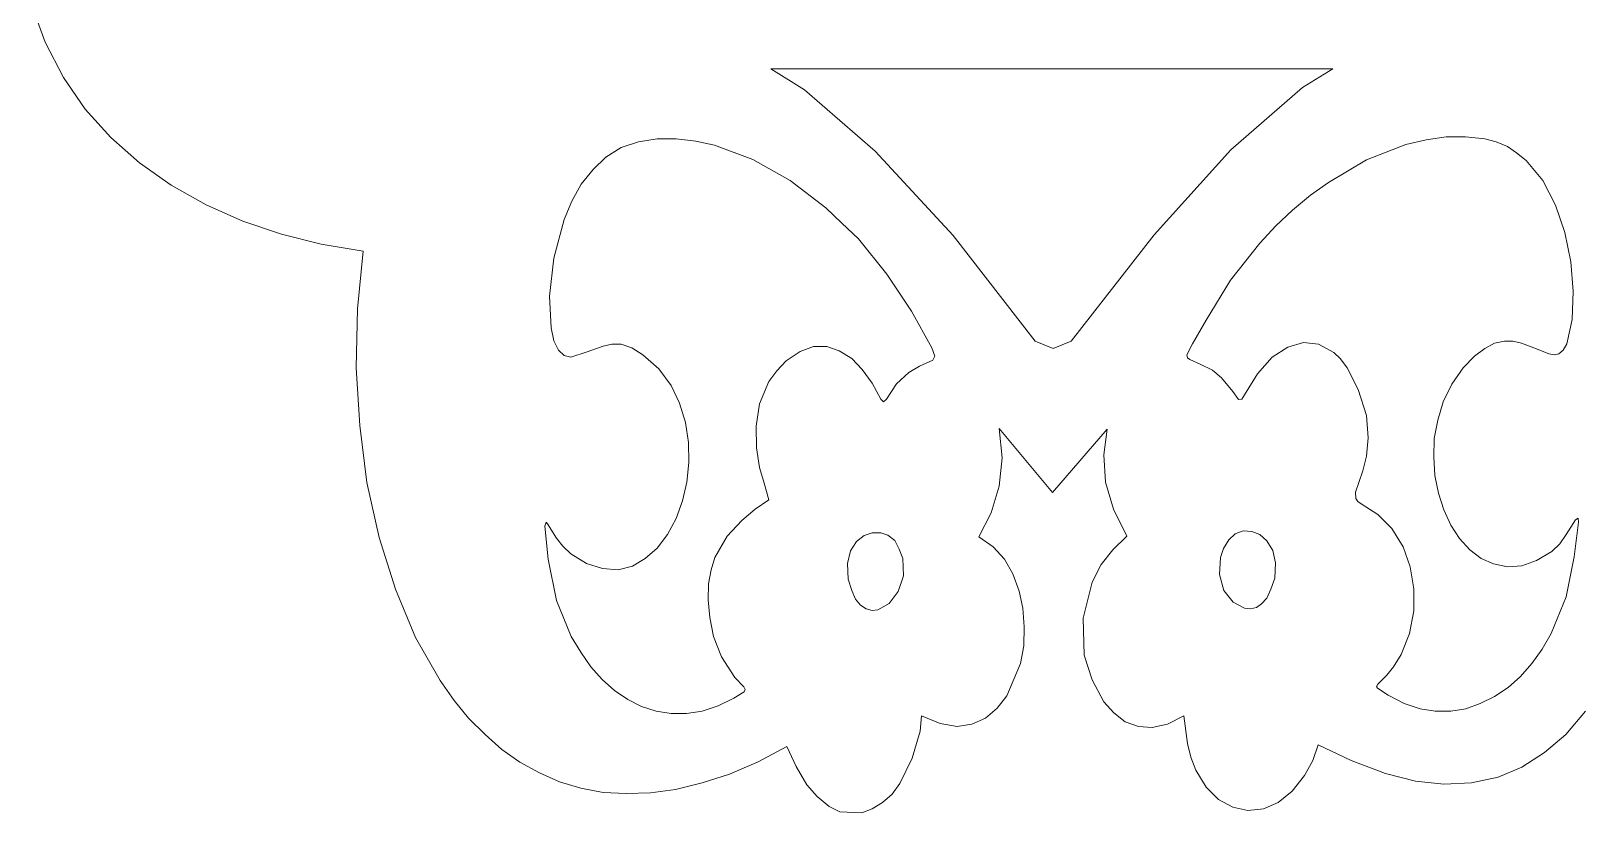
# Model space of a CAD drawing. Header units: inches. Extents: x -3.38 to 2.4, y -4.28 to 3.37.
# Drawn here: x -0.344 to 0.577, y -0.281 to 0.184 of the extents above; entities that cross this region are included whole.
import ezdxf

# ---------------------------------------------------------------- set-up
doc = ezdxf.new("R2010")
doc.units = ezdxf.units.IN
doc.header["$MEASUREMENT"] = 0
doc.layers.add('Katman 1', color=7, linetype='Continuous')

msp = doc.modelspace()

# ---------------------------------------------------------------- linework, layer by layer
at = {"layer": 'Katman 1', "color": 250, "lineweight": 9}
for points in [[(-0.34403, 0.20001), (-0.34403, 0.20001), (-0.33558, 0.17726), (-0.33558, 0.17726)], [(-0.33558, 0.17726), (-0.33558, 0.17726), (-0.32469, 0.15628), (-0.32469, 0.15628)], [(0.42935, 0.16148), (0.42935, 0.16148), (0.09556, 0.16148), (0.09556, 0.16148)], [(0.09556, 0.16148), (0.09556, 0.16148), (0.11556, 0.14892), (0.11556, 0.14892)], [(0.41135, 0.1503), (0.41135, 0.1503), (0.42935, 0.16148), (0.42935, 0.16148)], [(-0.32469, 0.15628), (-0.32469, 0.15628), (-0.3118, 0.13735), (-0.3118, 0.13735)], [(0.11556, 0.14892), (0.11556, 0.14892), (0.15756, 0.1125), (0.15756, 0.1125)], [(0.36891, 0.11321), (0.36891, 0.11321), (0.41135, 0.1503), (0.41135, 0.1503)], [(-0.3118, 0.13735), (-0.3118, 0.13735), (-0.29669, 0.12056), (-0.29669, 0.12056)], [(-0.29669, 0.12056), (-0.29669, 0.12056), (-0.27957, 0.1055), (-0.27957, 0.1055)], [(0.028, 0.11985), (0.028, 0.11985), (0.01689, 0.11812), (0.01689, 0.11812)], [(0.03933, 0.11985), (0.03933, 0.11985), (0.028, 0.11985), (0.028, 0.11985)], [(0.05089, 0.11843), (0.05089, 0.11843), (0.03933, 0.11985), (0.03933, 0.11985)], [(0.48491, 0.11914), (0.48491, 0.11914), (0.49669, 0.12092), (0.49669, 0.12092)], [(0.49669, 0.12092), (0.49669, 0.12092), (0.50824, 0.12092), (0.50824, 0.12092)], [(0.50824, 0.12092), (0.50824, 0.12092), (0.5198, 0.11985), (0.5198, 0.11985)], [(0.5198, 0.11985), (0.5198, 0.11985), (0.52647, 0.11812), (0.52647, 0.11812)], [(0.00666, 0.11463), (0.00666, 0.11463), (-0.00245, 0.10901), (-0.00245, 0.10901)], [(0.01689, 0.11812), (0.01689, 0.11812), (0.00666, 0.11463), (0.00666, 0.11463)], [(0.062, 0.11601), (0.062, 0.11601), (0.05089, 0.11843), (0.05089, 0.11843)], [(0.08489, 0.10758), (0.08489, 0.10758), (0.062, 0.11601), (0.062, 0.11601)], [(0.15756, 0.1125), (0.15756, 0.1125), (0.20378, 0.06243), (0.20378, 0.06243)], [(0.32335, 0.06281), (0.32335, 0.06281), (0.36891, 0.11321), (0.36891, 0.11321)], [(0.44935, 0.10725), (0.44935, 0.10725), (0.47291, 0.11636), (0.47291, 0.11636)], [(0.47291, 0.11636), (0.47291, 0.11636), (0.48491, 0.11914), (0.48491, 0.11914)], [(0.52647, 0.11812), (0.52647, 0.11812), (0.53313, 0.1153), (0.53313, 0.1153)], [(0.53313, 0.1153), (0.53313, 0.1153), (0.53847, 0.11145), (0.53847, 0.11145)], [(0.53847, 0.11145), (0.53847, 0.11145), (0.54425, 0.10687), (0.54425, 0.10687)], [(-0.27957, 0.1055), (-0.27957, 0.1055), (-0.26069, 0.09223), (-0.26069, 0.09223)], [(-0.01, 0.10167), (-0.01, 0.10167), (-0.01712, 0.09294), (-0.01712, 0.09294)], [(-0.00245, 0.10901), (-0.00245, 0.10901), (-0.01, 0.10167), (-0.01, 0.10167)], [(0.10711, 0.09503), (0.10711, 0.09503), (0.08489, 0.10758), (0.08489, 0.10758)], [(0.42691, 0.09394), (0.42691, 0.09394), (0.44935, 0.10725), (0.44935, 0.10725)], [(0.54425, 0.10687), (0.54425, 0.10687), (0.55425, 0.09503), (0.55425, 0.09503)], [(-0.26069, 0.09223), (-0.26069, 0.09223), (-0.24002, 0.08065), (-0.24002, 0.08065)], [(-0.01712, 0.09294), (-0.01712, 0.09294), (-0.02267, 0.08278), (-0.02267, 0.08278)], [(0.12822, 0.07889), (0.12822, 0.07889), (0.10711, 0.09503), (0.10711, 0.09503)], [(0.41624, 0.08628), (0.41624, 0.08628), (0.42691, 0.09394), (0.42691, 0.09394)], [(0.55425, 0.09503), (0.55425, 0.09503), (0.5618, 0.08032), (0.5618, 0.08032)], [(0.40557, 0.0775), (0.40557, 0.0775), (0.41624, 0.08628), (0.41624, 0.08628)], [(-0.24002, 0.08065), (-0.24002, 0.08065), (-0.21824, 0.07087), (-0.21824, 0.07087)], [(-0.02267, 0.08278), (-0.02267, 0.08278), (-0.02734, 0.07192), (-0.02734, 0.07192)], [(0.13778, 0.06978), (0.13778, 0.06978), (0.12822, 0.07889), (0.12822, 0.07889)], [(0.39557, 0.06805), (0.39557, 0.06805), (0.40557, 0.0775), (0.40557, 0.0775)], [(0.5618, 0.08032), (0.5618, 0.08032), (0.56736, 0.06423), (0.56736, 0.06423)], [(-0.21824, 0.07087), (-0.21824, 0.07087), (-0.19513, 0.06314), (-0.19513, 0.06314)], [(-0.02734, 0.07192), (-0.02734, 0.07192), (-0.03334, 0.04883), (-0.03334, 0.04883)], [(0.14756, 0.06036), (0.14756, 0.06036), (0.13778, 0.06978), (0.13778, 0.06978)], [(0.38602, 0.05789), (0.38602, 0.05789), (0.39557, 0.06805), (0.39557, 0.06805)], [(-0.19513, 0.06314), (-0.19513, 0.06314), (-0.17157, 0.05718), (-0.17157, 0.05718)], [(-0.17157, 0.05718), (-0.17157, 0.05718), (-0.14668, 0.05303), (-0.14668, 0.05303)], [(0.16445, 0.03934), (0.16445, 0.03934), (0.14756, 0.06036), (0.14756, 0.06036)], [(0.20378, 0.06243), (0.20378, 0.06243), (0.25267, -0.00051), (0.25267, -0.00051)], [(0.27401, -0.00051), (0.27401, -0.00051), (0.32335, 0.06281), (0.32335, 0.06281)], [(0.36868, 0.03585), (0.36868, 0.03585), (0.38602, 0.05789), (0.38602, 0.05789)], [(0.56736, 0.06423), (0.56736, 0.06423), (0.57092, 0.04672), (0.57092, 0.04672)], [(-0.14668, 0.05303), (-0.14668, 0.05303), (-0.15001, 0.01871), (-0.15001, 0.01871)], [(-0.03334, 0.04883), (-0.03334, 0.04883), (-0.03601, 0.0264), (-0.03601, 0.0264)], [(0.57092, 0.04672), (0.57092, 0.04672), (0.57225, 0.0292), (0.57225, 0.0292)], [(0.17912, 0.01731), (0.17912, 0.01731), (0.16445, 0.03934), (0.16445, 0.03934)], [(0.35424, 0.01207), (0.35424, 0.01207), (0.36868, 0.03585), (0.36868, 0.03585)], [(0.57225, 0.0292), (0.57225, 0.0292), (0.57158, 0.0124), (0.57158, 0.0124)], [(-0.15001, 0.01871), (-0.15001, 0.01871), (-0.1509, -0.01627), (-0.1509, -0.01627)], [(-0.03601, 0.0264), (-0.03601, 0.0264), (-0.0349, 0.00751), (-0.0349, 0.00751)], [(0.19111, -0.0044), (0.19111, -0.0044), (0.17912, 0.01731), (0.17912, 0.01731)], [(0.34602, -0.00193), (0.34602, -0.00193), (0.35424, 0.01207), (0.35424, 0.01207)], [(0.57158, 0.0124), (0.57158, 0.0124), (0.56847, -0.00193), (0.56847, -0.00193)], [(-0.0349, 0.00751), (-0.0349, 0.00751), (-0.03334, -0.0002), (-0.03334, -0.0002)], [(-0.03334, -0.0002), (-0.03334, -0.0002), (-0.03067, -0.0058), (-0.03067, -0.0058)], [(-0.03067, -0.0058), (-0.03067, -0.0058), (-0.02734, -0.00893), (-0.02734, -0.00893)], [(-0.02734, -0.00893), (-0.02734, -0.00893), (-0.02334, -0.00998), (-0.02334, -0.00998)], [(-0.02334, -0.00998), (-0.02334, -0.00998), (-0.01356, -0.00687), (-0.01356, -0.00687)], [(-0.01356, -0.00687), (-0.01356, -0.00687), (-0.004, -0.00333), (-0.004, -0.00333)], [(-0.004, -0.00333), (-0.004, -0.00333), (0.0011, -0.00229), (0.0011, -0.00229)], [(0.0011, -0.00229), (0.0011, -0.00229), (0.00666, -0.00229), (0.00666, -0.00229)], [(0.00666, -0.00229), (0.00666, -0.00229), (0.01289, -0.0044), (0.01289, -0.0044)], [(0.01289, -0.0044), (0.01289, -0.0044), (0.01955, -0.0086), (0.01955, -0.0086)], [(0.01955, -0.0086), (0.01955, -0.0086), (0.02889, -0.01698), (0.02889, -0.01698)], [(0.10467, -0.01209), (0.10467, -0.01209), (0.11289, -0.00649), (0.11289, -0.00649)], [(0.11289, -0.00649), (0.11289, -0.00649), (0.12089, -0.00369), (0.12089, -0.00369)], [(0.12089, -0.00369), (0.12089, -0.00369), (0.12889, -0.00369), (0.12889, -0.00369)], [(0.12889, -0.00369), (0.12889, -0.00369), (0.13622, -0.00613), (0.13622, -0.00613)], [(0.13622, -0.00613), (0.13622, -0.00613), (0.14356, -0.01069), (0.14356, -0.01069)], [(0.1929, -0.00929), (0.1929, -0.00929), (0.19111, -0.0044), (0.19111, -0.0044)], [(0.25267, -0.00051), (0.25267, -0.00051), (0.26334, -0.00471), (0.26334, -0.00471)], [(0.26334, -0.00471), (0.26334, -0.00471), (0.27401, -0.00051), (0.27401, -0.00051)], [(0.34268, -0.0086), (0.34268, -0.0086), (0.34602, -0.00193), (0.34602, -0.00193)], [(0.34313, -0.01035), (0.34313, -0.01035), (0.34268, -0.0086), (0.34268, -0.0086)], [(0.40268, -0.00404), (0.40268, -0.00404), (0.39335, -0.00998), (0.39335, -0.00998)], [(0.41202, -0.00122), (0.41202, -0.00122), (0.40268, -0.00404), (0.40268, -0.00404)], [(0.42091, -0.00229), (0.42091, -0.00229), (0.41202, -0.00122), (0.41202, -0.00122)], [(0.43002, -0.00718), (0.43002, -0.00718), (0.42091, -0.00229), (0.42091, -0.00229)], [(0.43402, -0.01104), (0.43402, -0.01104), (0.43002, -0.00718), (0.43002, -0.00718)], [(0.5198, -0.00471), (0.5198, -0.00471), (0.51358, -0.00929), (0.51358, -0.00929)], [(0.52558, -0.0016), (0.52558, -0.0016), (0.5198, -0.00471), (0.5198, -0.00471)], [(0.53136, -0.00051), (0.53136, -0.00051), (0.52558, -0.0016), (0.52558, -0.0016)], [(0.53647, -0.00051), (0.53647, -0.00051), (0.53136, -0.00051), (0.53136, -0.00051)], [(0.54158, -0.0016), (0.54158, -0.0016), (0.53647, -0.00051), (0.53647, -0.00051)], [(0.55047, -0.00509), (0.55047, -0.00509), (0.54158, -0.0016), (0.54158, -0.0016)], [(0.5578, -0.00789), (0.5578, -0.00789), (0.55047, -0.00509), (0.55047, -0.00509)], [(0.56114, -0.0086), (0.56114, -0.0086), (0.5578, -0.00789), (0.5578, -0.00789)], [(0.5638, -0.00789), (0.5638, -0.00789), (0.56114, -0.0086), (0.56114, -0.0086)], [(0.56625, -0.0058), (0.56625, -0.0058), (0.5638, -0.00789), (0.5638, -0.00789)], [(0.56847, -0.00193), (0.56847, -0.00193), (0.56625, -0.0058), (0.56625, -0.0058)], [(-0.1509, -0.01627), (-0.1509, -0.01627), (-0.14868, -0.05058), (-0.14868, -0.05058)], [(0.02889, -0.01698), (0.02889, -0.01698), (0.03622, -0.02678), (0.03622, -0.02678)], [(0.09444, -0.02433), (0.09444, -0.02433), (0.09911, -0.01804), (0.09911, -0.01804)], [(0.09911, -0.01804), (0.09911, -0.01804), (0.10467, -0.01209), (0.10467, -0.01209)], [(0.14356, -0.01069), (0.14356, -0.01069), (0.14978, -0.01733), (0.14978, -0.01733)], [(0.14978, -0.01733), (0.14978, -0.01733), (0.15578, -0.02538), (0.15578, -0.02538)], [(0.17756, -0.01907), (0.17756, -0.01907), (0.18378, -0.01524), (0.18378, -0.01524)], [(0.18378, -0.01524), (0.18378, -0.01524), (0.19178, -0.01176), (0.19178, -0.01176)], [(0.19178, -0.01176), (0.19178, -0.01176), (0.1929, -0.00929), (0.1929, -0.00929)], [(0.34446, -0.01137), (0.34446, -0.01137), (0.34313, -0.01035), (0.34313, -0.01035)], [(0.35068, -0.01418), (0.35068, -0.01418), (0.34446, -0.01137), (0.34446, -0.01137)], [(0.35802, -0.01767), (0.35802, -0.01767), (0.35068, -0.01418), (0.35068, -0.01418)], [(0.36335, -0.02224), (0.36335, -0.02224), (0.35802, -0.01767), (0.35802, -0.01767)], [(0.39335, -0.00998), (0.39335, -0.00998), (0.38469, -0.01978), (0.38469, -0.01978)], [(0.43802, -0.01627), (0.43802, -0.01627), (0.43402, -0.01104), (0.43402, -0.01104)], [(0.44446, -0.02922), (0.44446, -0.02922), (0.43802, -0.01627), (0.43802, -0.01627)], [(0.50691, -0.01627), (0.50691, -0.01627), (0.50024, -0.02609), (0.50024, -0.02609)], [(0.51358, -0.00929), (0.51358, -0.00929), (0.50691, -0.01627), (0.50691, -0.01627)], [(0.03622, -0.02678), (0.03622, -0.02678), (0.04133, -0.03729), (0.04133, -0.03729)], [(0.08889, -0.03765), (0.08889, -0.03765), (0.09444, -0.02433), (0.09444, -0.02433)], [(0.15578, -0.02538), (0.15578, -0.02538), (0.16089, -0.03484), (0.16089, -0.03484)], [(0.16422, -0.03484), (0.16422, -0.03484), (0.17023, -0.02573), (0.17023, -0.02573)], [(0.17023, -0.02573), (0.17023, -0.02573), (0.17756, -0.01907), (0.17756, -0.01907)], [(0.37002, -0.03029), (0.37002, -0.03029), (0.36335, -0.02224), (0.36335, -0.02224)], [(0.38469, -0.01978), (0.38469, -0.01978), (0.37691, -0.0324), (0.37691, -0.0324)], [(0.50024, -0.02609), (0.50024, -0.02609), (0.49491, -0.03658), (0.49491, -0.03658)], [(0.16089, -0.03484), (0.16089, -0.03484), (0.16245, -0.03658), (0.16245, -0.03658)], [(0.16245, -0.03658), (0.16245, -0.03658), (0.16422, -0.03484), (0.16422, -0.03484)], [(0.37335, -0.03516), (0.37335, -0.03516), (0.37002, -0.03029), (0.37002, -0.03029)], [(0.37535, -0.03484), (0.37535, -0.03484), (0.37335, -0.03516), (0.37335, -0.03516)], [(0.37691, -0.0324), (0.37691, -0.0324), (0.37535, -0.03484), (0.37535, -0.03484)], [(0.44935, -0.04462), (0.44935, -0.04462), (0.44446, -0.02922), (0.44446, -0.02922)], [(0.49491, -0.03658), (0.49491, -0.03658), (0.4918, -0.04743), (0.4918, -0.04743)], [(0.04133, -0.03729), (0.04133, -0.03729), (0.04489, -0.04885), (0.04489, -0.04885)], [(0.08689, -0.05091), (0.08689, -0.05091), (0.08889, -0.03765), (0.08889, -0.03765)], [(0.45046, -0.05793), (0.45046, -0.05793), (0.44935, -0.04462), (0.44935, -0.04462)], [(-0.14868, -0.05058), (-0.14868, -0.05058), (-0.14446, -0.08452), (-0.14446, -0.08452)], [(0.04489, -0.04885), (0.04489, -0.04885), (0.04666, -0.06076), (0.04666, -0.06076)], [(0.08711, -0.06387), (0.08711, -0.06387), (0.08689, -0.05091), (0.08689, -0.05091)], [(0.23289, -0.06985), (0.23289, -0.06985), (0.23112, -0.05231), (0.23112, -0.05231)], [(0.23112, -0.05231), (0.23112, -0.05231), (0.2629, -0.09047), (0.2629, -0.09047)], [(0.2629, -0.09047), (0.2629, -0.09047), (0.29534, -0.05269), (0.29534, -0.05269)], [(0.29534, -0.05269), (0.29534, -0.05269), (0.29335, -0.06809), (0.29335, -0.06809)], [(0.4918, -0.04743), (0.4918, -0.04743), (0.48958, -0.05829), (0.48958, -0.05829)], [(0.04666, -0.06076), (0.04666, -0.06076), (0.04689, -0.07263), (0.04689, -0.07263)], [(0.08889, -0.07543), (0.08889, -0.07543), (0.08711, -0.06387), (0.08711, -0.06387)], [(0.44935, -0.06876), (0.44935, -0.06876), (0.45046, -0.05793), (0.45046, -0.05793)], [(0.48958, -0.05829), (0.48958, -0.05829), (0.48936, -0.06947), (0.48936, -0.06947)], [(0.04689, -0.07263), (0.04689, -0.07263), (0.04556, -0.08418), (0.04556, -0.08418)], [(0.23112, -0.08661), (0.23112, -0.08661), (0.23289, -0.06985), (0.23289, -0.06985)], [(0.29335, -0.06809), (0.29335, -0.06809), (0.29445, -0.08418), (0.29445, -0.08418)], [(0.44735, -0.07754), (0.44735, -0.07754), (0.44935, -0.06876), (0.44935, -0.06876)], [(0.48936, -0.06947), (0.48936, -0.06947), (0.49002, -0.08031), (0.49002, -0.08031)], [(0.09156, -0.08489), (0.09156, -0.08489), (0.08889, -0.07543), (0.08889, -0.07543)], [(0.44291, -0.09014), (0.44291, -0.09014), (0.44735, -0.07754), (0.44735, -0.07754)], [(0.49002, -0.08031), (0.49002, -0.08031), (0.49224, -0.09082), (0.49224, -0.09082)], [(-0.14446, -0.08452), (-0.14446, -0.08452), (-0.13712, -0.11707), (-0.13712, -0.11707)], [(0.04556, -0.08418), (0.04556, -0.08418), (0.04311, -0.09536), (0.04311, -0.09536)], [(0.09444, -0.09467), (0.09444, -0.09467), (0.09156, -0.08489), (0.09156, -0.08489)], [(0.22645, -0.10238), (0.22645, -0.10238), (0.23112, -0.08661), (0.23112, -0.08661)], [(0.29445, -0.08418), (0.29445, -0.08418), (0.29912, -0.1003), (0.29912, -0.1003)], [(0.44313, -0.09398), (0.44313, -0.09398), (0.44291, -0.09014), (0.44291, -0.09014)], [(0.49224, -0.09082), (0.49224, -0.09082), (0.49535, -0.1006), (0.49535, -0.1006)], [(0.04311, -0.09536), (0.04311, -0.09536), (0.03933, -0.10587), (0.03933, -0.10587)], [(0.07822, -0.10694), (0.07822, -0.10694), (0.08622, -0.1003), (0.08622, -0.1003)], [(0.08622, -0.1003), (0.08622, -0.1003), (0.09444, -0.09467), (0.09444, -0.09467)], [(0.29912, -0.1003), (0.29912, -0.1003), (0.30713, -0.11636), (0.30713, -0.11636)], [(0.44424, -0.09574), (0.44424, -0.09574), (0.44313, -0.09398), (0.44313, -0.09398)], [(0.44624, -0.09714), (0.44624, -0.09714), (0.44424, -0.09574), (0.44424, -0.09574)], [(0.45624, -0.10343), (0.45624, -0.10343), (0.44624, -0.09714), (0.44624, -0.09714)], [(0.49535, -0.1006), (0.49535, -0.1006), (0.49958, -0.10972), (0.49958, -0.10972)], [(-0.03801, -0.10798), (-0.03801, -0.10798), (-0.03867, -0.11043), (-0.03867, -0.11043)], [(-0.03867, -0.11043), (-0.03867, -0.11043), (-0.03667, -0.13003), (-0.03667, -0.13003)], [(-0.03712, -0.10903), (-0.03712, -0.10903), (-0.03801, -0.10798), (-0.03801, -0.10798)], [(-0.03178, -0.11743), (-0.03178, -0.11743), (-0.03712, -0.10903), (-0.03712, -0.10903)], [(0.03933, -0.10587), (0.03933, -0.10587), (0.03422, -0.11534), (0.03422, -0.11534)], [(0.06955, -0.11636), (0.06955, -0.11636), (0.07822, -0.10694), (0.07822, -0.10694)], [(0.21912, -0.11674), (0.21912, -0.11674), (0.22645, -0.10238), (0.22645, -0.10238)], [(0.46446, -0.11185), (0.46446, -0.11185), (0.45624, -0.10343), (0.45624, -0.10343)], [(0.49958, -0.10972), (0.49958, -0.10972), (0.50469, -0.11776), (0.50469, -0.11776)], [(0.56803, -0.11534), (0.56803, -0.11534), (0.57358, -0.10658), (0.57358, -0.10658)], [(0.57536, -0.10798), (0.57536, -0.10798), (0.57291, -0.12863), (0.57291, -0.12863)], [(0.57358, -0.10658), (0.57358, -0.10658), (0.57514, -0.10554), (0.57514, -0.10554)], [(0.57514, -0.10554), (0.57514, -0.10554), (0.57536, -0.10798), (0.57536, -0.10798)], [(-0.13712, -0.11707), (-0.13712, -0.11707), (-0.12757, -0.14785), (-0.12757, -0.14785)], [(-0.02801, -0.12234), (-0.02801, -0.12234), (-0.03178, -0.11743), (-0.03178, -0.11743)], [(0.03422, -0.11534), (0.03422, -0.11534), (0.028, -0.12338), (0.028, -0.12338)], [(0.06222, -0.129), (0.06222, -0.129), (0.06955, -0.11636), (0.06955, -0.11636)], [(0.14645, -0.11954), (0.14645, -0.11954), (0.14289, -0.12514), (0.14289, -0.12514)], [(0.15089, -0.11602), (0.15089, -0.11602), (0.14645, -0.11954), (0.14645, -0.11954)], [(0.15578, -0.11427), (0.15578, -0.11427), (0.15089, -0.11602), (0.15089, -0.11602)], [(0.16089, -0.11427), (0.16089, -0.11427), (0.15578, -0.11427), (0.15578, -0.11427)], [(0.16511, -0.11565), (0.16511, -0.11565), (0.16089, -0.11427), (0.16089, -0.11427)], [(0.16911, -0.11883), (0.16911, -0.11883), (0.16511, -0.11565), (0.16511, -0.11565)], [(0.17178, -0.12405), (0.17178, -0.12405), (0.16911, -0.11883), (0.16911, -0.11883)], [(0.22756, -0.12267), (0.22756, -0.12267), (0.21912, -0.11674), (0.21912, -0.11674)], [(0.30713, -0.11636), (0.30713, -0.11636), (0.29868, -0.12443), (0.29868, -0.12443)], [(0.36446, -0.12374), (0.36446, -0.12374), (0.36757, -0.11847), (0.36757, -0.11847)], [(0.36757, -0.11847), (0.36757, -0.11847), (0.37135, -0.11496), (0.37135, -0.11496)], [(0.37135, -0.11496), (0.37135, -0.11496), (0.37624, -0.11325), (0.37624, -0.11325)], [(0.37624, -0.11325), (0.37624, -0.11325), (0.38135, -0.11358), (0.38135, -0.11358)], [(0.38135, -0.11358), (0.38135, -0.11358), (0.38602, -0.11534), (0.38602, -0.11534)], [(0.38602, -0.11534), (0.38602, -0.11534), (0.39024, -0.11916), (0.39024, -0.11916)], [(0.39024, -0.11916), (0.39024, -0.11916), (0.3938, -0.1248), (0.3938, -0.1248)], [(0.47113, -0.12267), (0.47113, -0.12267), (0.46446, -0.11185), (0.46446, -0.11185)], [(0.50469, -0.11776), (0.50469, -0.11776), (0.51091, -0.12443), (0.51091, -0.12443)], [(0.56425, -0.12094), (0.56425, -0.12094), (0.56803, -0.11534), (0.56803, -0.11534)], [(-0.02334, -0.12687), (-0.02334, -0.12687), (-0.02801, -0.12234), (-0.02801, -0.12234)], [(-0.01401, -0.1325), (-0.01401, -0.1325), (-0.02334, -0.12687), (-0.02334, -0.12687)], [(0.028, -0.12338), (0.028, -0.12338), (0.02088, -0.1297), (0.02088, -0.1297)], [(0.06, -0.13631), (0.06, -0.13631), (0.06222, -0.129), (0.06222, -0.129)], [(0.14289, -0.12514), (0.14289, -0.12514), (0.14111, -0.1325), (0.14111, -0.1325)], [(0.174, -0.1297), (0.174, -0.1297), (0.17178, -0.12405), (0.17178, -0.12405)], [(0.23445, -0.13003), (0.23445, -0.13003), (0.22756, -0.12267), (0.22756, -0.12267)], [(0.29868, -0.12443), (0.29868, -0.12443), (0.29179, -0.13319), (0.29179, -0.13319)], [(0.36202, -0.13912), (0.36202, -0.13912), (0.36268, -0.129), (0.36268, -0.129)], [(0.36268, -0.129), (0.36268, -0.129), (0.36446, -0.12374), (0.36446, -0.12374)], [(0.3938, -0.1248), (0.3938, -0.1248), (0.39535, -0.13214), (0.39535, -0.13214)], [(0.47535, -0.13458), (0.47535, -0.13458), (0.47113, -0.12267), (0.47113, -0.12267)], [(0.51091, -0.12443), (0.51091, -0.12443), (0.51758, -0.1297), (0.51758, -0.1297)], [(0.55047, -0.13072), (0.55047, -0.13072), (0.55958, -0.12547), (0.55958, -0.12547)], [(0.55958, -0.12547), (0.55958, -0.12547), (0.56425, -0.12094), (0.56425, -0.12094)], [(0.57291, -0.12863), (0.57291, -0.12863), (0.56803, -0.15243), (0.56803, -0.15243)], [(-0.03667, -0.13003), (-0.03667, -0.13003), (-0.03178, -0.15452), (-0.03178, -0.15452)], [(-0.00445, -0.13561), (-0.00445, -0.13561), (-0.01401, -0.1325), (-0.01401, -0.1325)], [(0.00488, -0.13631), (0.00488, -0.13631), (-0.00445, -0.13561), (-0.00445, -0.13561)], [(0.01333, -0.1342), (0.01333, -0.1342), (0.00488, -0.13631), (0.00488, -0.13631)], [(0.02088, -0.1297), (0.02088, -0.1297), (0.01333, -0.1342), (0.01333, -0.1342)], [(0.05844, -0.14472), (0.05844, -0.14472), (0.06, -0.13631), (0.06, -0.13631)], [(0.14111, -0.1325), (0.14111, -0.1325), (0.14156, -0.14192), (0.14156, -0.14192)], [(0.17445, -0.13985), (0.17445, -0.13985), (0.174, -0.1297), (0.174, -0.1297)], [(0.23934, -0.13878), (0.23934, -0.13878), (0.23445, -0.13003), (0.23445, -0.13003)], [(0.29179, -0.13319), (0.29179, -0.13319), (0.28646, -0.14367), (0.28646, -0.14367)], [(0.39535, -0.13214), (0.39535, -0.13214), (0.39491, -0.14125), (0.39491, -0.14125)], [(0.47757, -0.14754), (0.47757, -0.14754), (0.47535, -0.13458), (0.47535, -0.13458)], [(0.51758, -0.1297), (0.51758, -0.1297), (0.52491, -0.13281), (0.52491, -0.13281)], [(0.52491, -0.13281), (0.52491, -0.13281), (0.53313, -0.13458), (0.53313, -0.13458)], [(0.53313, -0.13458), (0.53313, -0.13458), (0.5418, -0.13389), (0.5418, -0.13389)], [(0.5418, -0.13389), (0.5418, -0.13389), (0.55047, -0.13072), (0.55047, -0.13072)], [(0.05822, -0.15419), (0.05822, -0.15419), (0.05844, -0.14472), (0.05844, -0.14472)], [(0.14156, -0.14192), (0.14156, -0.14192), (0.14356, -0.14856), (0.14356, -0.14856)], [(0.17111, -0.14927), (0.17111, -0.14927), (0.17445, -0.13985), (0.17445, -0.13985)], [(0.24312, -0.14894), (0.24312, -0.14894), (0.23934, -0.13878), (0.23934, -0.13878)], [(0.28646, -0.14367), (0.28646, -0.14367), (0.28112, -0.16501), (0.28112, -0.16501)], [(0.36468, -0.14856), (0.36468, -0.14856), (0.36202, -0.13912), (0.36202, -0.13912)], [(0.39491, -0.14125), (0.39491, -0.14125), (0.39268, -0.14785), (0.39268, -0.14785)], [(-0.12757, -0.14785), (-0.12757, -0.14785), (-0.11557, -0.17657), (-0.11557, -0.17657)], [(-0.03178, -0.15452), (-0.03178, -0.15452), (-0.02312, -0.1759), (-0.02312, -0.1759)], [(0.05933, -0.16465), (0.05933, -0.16465), (0.05822, -0.15419), (0.05822, -0.15419)], [(0.14356, -0.14856), (0.14356, -0.14856), (0.14578, -0.15381), (0.14578, -0.15381)], [(0.14578, -0.15381), (0.14578, -0.15381), (0.14889, -0.15734), (0.14889, -0.15734)], [(0.15911, -0.16012), (0.15911, -0.16012), (0.16578, -0.15628), (0.16578, -0.15628)], [(0.16578, -0.15628), (0.16578, -0.15628), (0.17111, -0.14927), (0.17111, -0.14927)], [(0.24534, -0.1591), (0.24534, -0.1591), (0.24312, -0.14894), (0.24312, -0.14894)], [(0.37024, -0.15558), (0.37024, -0.15558), (0.36468, -0.14856), (0.36468, -0.14856)], [(0.37691, -0.1591), (0.37691, -0.1591), (0.37024, -0.15558), (0.37024, -0.15558)], [(0.38713, -0.15663), (0.38713, -0.15663), (0.38402, -0.15872), (0.38402, -0.15872)], [(0.39024, -0.15314), (0.39024, -0.15314), (0.38713, -0.15663), (0.38713, -0.15663)], [(0.39268, -0.14785), (0.39268, -0.14785), (0.39024, -0.15314), (0.39024, -0.15314)], [(0.47757, -0.16081), (0.47757, -0.16081), (0.47757, -0.14754), (0.47757, -0.14754)], [(0.56803, -0.15243), (0.56803, -0.15243), (0.55914, -0.17412), (0.55914, -0.17412)], [(0.06156, -0.1759), (0.06156, -0.1759), (0.05933, -0.16465), (0.05933, -0.16465)], [(0.14889, -0.15734), (0.14889, -0.15734), (0.15222, -0.15943), (0.15222, -0.15943)], [(0.15222, -0.15943), (0.15222, -0.15943), (0.15578, -0.1605), (0.15578, -0.1605)], [(0.15578, -0.1605), (0.15578, -0.1605), (0.15911, -0.16012), (0.15911, -0.16012)], [(0.24601, -0.17025), (0.24601, -0.17025), (0.24534, -0.1591), (0.24534, -0.1591)], [(0.28112, -0.16501), (0.28112, -0.16501), (0.28179, -0.18708), (0.28179, -0.18708)], [(0.38046, -0.15943), (0.38046, -0.15943), (0.37691, -0.1591), (0.37691, -0.1591)], [(0.38402, -0.15872), (0.38402, -0.15872), (0.38046, -0.15943), (0.38046, -0.15943)], [(0.47491, -0.17412), (0.47491, -0.17412), (0.47757, -0.16081), (0.47757, -0.16081)], [(0.24578, -0.18148), (0.24578, -0.18148), (0.24601, -0.17025), (0.24601, -0.17025)], [(0.47002, -0.1867), (0.47002, -0.1867), (0.47491, -0.17412), (0.47491, -0.17412)], [(0.55914, -0.17412), (0.55914, -0.17412), (0.5538, -0.18359), (0.5538, -0.18359)], [(-0.11557, -0.17657), (-0.11557, -0.17657), (-0.1009, -0.20212), (-0.1009, -0.20212)], [(-0.02312, -0.1759), (-0.02312, -0.1759), (-0.01734, -0.18534), (-0.01734, -0.18534)], [(0.06622, -0.18809), (0.06622, -0.18809), (0.06156, -0.1759), (0.06156, -0.1759)], [(0.24379, -0.19199), (0.24379, -0.19199), (0.24578, -0.18148), (0.24578, -0.18148)], [(0.5538, -0.18359), (0.5538, -0.18359), (0.54758, -0.19199), (0.54758, -0.19199)], [(-0.01734, -0.18534), (-0.01734, -0.18534), (-0.01134, -0.19407), (-0.01134, -0.19407)], [(0.07422, -0.20037), (0.07422, -0.20037), (0.06622, -0.18809), (0.06622, -0.18809)], [(0.23578, -0.21121), (0.23578, -0.21121), (0.24379, -0.19199), (0.24379, -0.19199)], [(0.28179, -0.18708), (0.28179, -0.18708), (0.28646, -0.20177), (0.28646, -0.20177)], [(0.46557, -0.19407), (0.46557, -0.19407), (0.47002, -0.1867), (0.47002, -0.1867)], [(0.54758, -0.19199), (0.54758, -0.19199), (0.54091, -0.19965), (0.54091, -0.19965)], [(-0.1009, -0.20212), (-0.1009, -0.20212), (-0.09268, -0.21401), (-0.09268, -0.21401)], [(-0.01134, -0.19407), (-0.01134, -0.19407), (-0.00467, -0.20143), (-0.00467, -0.20143)], [(-0.00467, -0.20143), (-0.00467, -0.20143), (0.00266, -0.20808), (0.00266, -0.20808)], [(0.07955, -0.20596), (0.07955, -0.20596), (0.07422, -0.20037), (0.07422, -0.20037)], [(0.28646, -0.20177), (0.28646, -0.20177), (0.29335, -0.2147), (0.29335, -0.2147)], [(0.45624, -0.20423), (0.45624, -0.20423), (0.46157, -0.19896), (0.46157, -0.19896)], [(0.46157, -0.19896), (0.46157, -0.19896), (0.46557, -0.19407), (0.46557, -0.19407)], [(0.54091, -0.19965), (0.54091, -0.19965), (0.53358, -0.20632), (0.53358, -0.20632)], [(0.00266, -0.20808), (0.00266, -0.20808), (0.01066, -0.21332), (0.01066, -0.21332)], [(0.07356, -0.21261), (0.07356, -0.21261), (0.07978, -0.20876), (0.07978, -0.20876)], [(0.08022, -0.20739), (0.08022, -0.20739), (0.07955, -0.20596), (0.07955, -0.20596)], [(0.07978, -0.20876), (0.07978, -0.20876), (0.08022, -0.20739), (0.08022, -0.20739)], [(0.23001, -0.21854), (0.23001, -0.21854), (0.23578, -0.21121), (0.23578, -0.21121)], [(0.45535, -0.20563), (0.45535, -0.20563), (0.45624, -0.20423), (0.45624, -0.20423)], [(0.45602, -0.2067), (0.45602, -0.2067), (0.45535, -0.20563), (0.45535, -0.20563)], [(0.46224, -0.21088), (0.46224, -0.21088), (0.45602, -0.2067), (0.45602, -0.2067)], [(0.4718, -0.21579), (0.4718, -0.21579), (0.46224, -0.21088), (0.46224, -0.21088)], [(0.52558, -0.21156), (0.52558, -0.21156), (0.51691, -0.21579), (0.51691, -0.21579)], [(0.53358, -0.20632), (0.53358, -0.20632), (0.52558, -0.21156), (0.52558, -0.21156)], [(-0.09268, -0.21401), (-0.09268, -0.21401), (-0.08401, -0.22452), (-0.08401, -0.22452)], [(0.01066, -0.21332), (0.01066, -0.21332), (0.01866, -0.21752), (0.01866, -0.21752)], [(0.01866, -0.21752), (0.01866, -0.21752), (0.02733, -0.22032), (0.02733, -0.22032)], [(0.02733, -0.22032), (0.02733, -0.22032), (0.03622, -0.22172), (0.03622, -0.22172)], [(0.04533, -0.22172), (0.04533, -0.22172), (0.05467, -0.22032), (0.05467, -0.22032)], [(0.05467, -0.22032), (0.05467, -0.22032), (0.06422, -0.21717), (0.06422, -0.21717)], [(0.06422, -0.21717), (0.06422, -0.21717), (0.07356, -0.21261), (0.07356, -0.21261)], [(0.22312, -0.22452), (0.22312, -0.22452), (0.23001, -0.21854), (0.23001, -0.21854)], [(0.29335, -0.2147), (0.29335, -0.2147), (0.29935, -0.22139), (0.29935, -0.22139)], [(0.48135, -0.21892), (0.48135, -0.21892), (0.4718, -0.21579), (0.4718, -0.21579)], [(0.49024, -0.22032), (0.49024, -0.22032), (0.48135, -0.21892), (0.48135, -0.21892)], [(0.49958, -0.22032), (0.49958, -0.22032), (0.49024, -0.22032), (0.49024, -0.22032)], [(0.50847, -0.21892), (0.50847, -0.21892), (0.49958, -0.22032), (0.49958, -0.22032)], [(0.51691, -0.21579), (0.51691, -0.21579), (0.50847, -0.21892), (0.50847, -0.21892)], [(0.56781, -0.2343), (0.56781, -0.2343), (0.57958, -0.22032), (0.57958, -0.22032)], [(-0.08401, -0.22452), (-0.08401, -0.22452), (-0.07423, -0.2343), (-0.07423, -0.2343)], [(0.03622, -0.22172), (0.03622, -0.22172), (0.04533, -0.22172), (0.04533, -0.22172)], [(0.18422, -0.23223), (0.18422, -0.23223), (0.18511, -0.22312), (0.18511, -0.22312)], [(0.18511, -0.22312), (0.18511, -0.22312), (0.19623, -0.22765), (0.19623, -0.22765)], [(0.19623, -0.22765), (0.19623, -0.22765), (0.20623, -0.22941), (0.20623, -0.22941)], [(0.20623, -0.22941), (0.20623, -0.22941), (0.2149, -0.22801), (0.2149, -0.22801)], [(0.2149, -0.22801), (0.2149, -0.22801), (0.22312, -0.22452), (0.22312, -0.22452)], [(0.29935, -0.22139), (0.29935, -0.22139), (0.30601, -0.22661), (0.30601, -0.22661)], [(0.30601, -0.22661), (0.30601, -0.22661), (0.31401, -0.22941), (0.31401, -0.22941)], [(0.31401, -0.22941), (0.31401, -0.22941), (0.32201, -0.2301), (0.32201, -0.2301)], [(0.32201, -0.2301), (0.32201, -0.2301), (0.33112, -0.22801), (0.33112, -0.22801)], [(0.33112, -0.22801), (0.33112, -0.22801), (0.3409, -0.22312), (0.3409, -0.22312)], [(0.3409, -0.22312), (0.3409, -0.22312), (0.34313, -0.23957), (0.34313, -0.23957)], [(-0.07423, -0.2343), (-0.07423, -0.2343), (-0.06423, -0.24308), (-0.06423, -0.24308)], [(0.17956, -0.24832), (0.17956, -0.24832), (0.18422, -0.23223), (0.18422, -0.23223)], [(0.34313, -0.23957), (0.34313, -0.23957), (0.34513, -0.24763), (0.34513, -0.24763)], [(0.55513, -0.24481), (0.55513, -0.24481), (0.56781, -0.2343), (0.56781, -0.2343)], [(-0.06423, -0.24308), (-0.06423, -0.24308), (-0.05356, -0.25075), (-0.05356, -0.25075)], [(0.088, -0.25044), (0.088, -0.25044), (0.10511, -0.24132), (0.10511, -0.24132)], [(0.10511, -0.24132), (0.10511, -0.24132), (0.11067, -0.25323), (0.11067, -0.25323)], [(0.17223, -0.26335), (0.17223, -0.26335), (0.17956, -0.24832), (0.17956, -0.24832)], [(0.34513, -0.24763), (0.34513, -0.24763), (0.34802, -0.25532), (0.34802, -0.25532)], [(0.41757, -0.24972), (0.41757, -0.24972), (0.42069, -0.24028), (0.42069, -0.24028)], [(0.42069, -0.24028), (0.42069, -0.24028), (0.44024, -0.24972), (0.44024, -0.24972)], [(0.5418, -0.25355), (0.5418, -0.25355), (0.55513, -0.24481), (0.55513, -0.24481)], [(-0.05356, -0.25075), (-0.05356, -0.25075), (-0.04201, -0.25708), (-0.04201, -0.25708)], [(-0.04201, -0.25708), (-0.04201, -0.25708), (-0.03001, -0.2623), (-0.03001, -0.2623)], [(0.05467, -0.26301), (0.05467, -0.26301), (0.07089, -0.25777), (0.07089, -0.25777)], [(0.07089, -0.25777), (0.07089, -0.25777), (0.088, -0.25044), (0.088, -0.25044)], [(0.11067, -0.25323), (0.11067, -0.25323), (0.11689, -0.26406), (0.11689, -0.26406)], [(0.34802, -0.25532), (0.34802, -0.25532), (0.35424, -0.26548), (0.35424, -0.26548)], [(0.41269, -0.25848), (0.41269, -0.25848), (0.41757, -0.24972), (0.41757, -0.24972)], [(0.44024, -0.24972), (0.44024, -0.24972), (0.46069, -0.25741), (0.46069, -0.25741)], [(0.46069, -0.25741), (0.46069, -0.25741), (0.47846, -0.26199), (0.47846, -0.26199)], [(0.52758, -0.25952), (0.52758, -0.25952), (0.5418, -0.25355), (0.5418, -0.25355)], [(-0.03001, -0.2623), (-0.03001, -0.2623), (-0.01734, -0.26617), (-0.01734, -0.26617)], [(-0.01734, -0.26617), (-0.01734, -0.26617), (-0.004, -0.26861), (-0.004, -0.26861)], [(0.024, -0.26897), (0.024, -0.26897), (0.03889, -0.26688), (0.03889, -0.26688)], [(0.03889, -0.26688), (0.03889, -0.26688), (0.05467, -0.26301), (0.05467, -0.26301)], [(0.11689, -0.26406), (0.11689, -0.26406), (0.12311, -0.27108), (0.12311, -0.27108)], [(0.16756, -0.26968), (0.16756, -0.26968), (0.17223, -0.26335), (0.17223, -0.26335)], [(0.35424, -0.26548), (0.35424, -0.26548), (0.36157, -0.27281), (0.36157, -0.27281)], [(0.40535, -0.2679), (0.40535, -0.2679), (0.41269, -0.25848), (0.41269, -0.25848)], [(0.47846, -0.26199), (0.47846, -0.26199), (0.49535, -0.2637), (0.49535, -0.2637)], [(0.49535, -0.2637), (0.49535, -0.2637), (0.5118, -0.26301), (0.5118, -0.26301)], [(0.5118, -0.26301), (0.5118, -0.26301), (0.52758, -0.25952), (0.52758, -0.25952)], [(-0.004, -0.26861), (-0.004, -0.26861), (0.00955, -0.26935), (0.00955, -0.26935)], [(0.00955, -0.26935), (0.00955, -0.26935), (0.024, -0.26897), (0.024, -0.26897)], [(0.12311, -0.27108), (0.12311, -0.27108), (0.13022, -0.27704), (0.13022, -0.27704)], [(0.15578, -0.27844), (0.15578, -0.27844), (0.16178, -0.27457), (0.16178, -0.27457)], [(0.16178, -0.27457), (0.16178, -0.27457), (0.16756, -0.26968), (0.16756, -0.26968)], [(0.36157, -0.27281), (0.36157, -0.27281), (0.37002, -0.27737), (0.37002, -0.27737)], [(0.38824, -0.27844), (0.38824, -0.27844), (0.39691, -0.27457), (0.39691, -0.27457)], [(0.39691, -0.27457), (0.39691, -0.27457), (0.40535, -0.2679), (0.40535, -0.2679)], [(0.13022, -0.27704), (0.13022, -0.27704), (0.13645, -0.28015), (0.13645, -0.28015)], [(0.13645, -0.28015), (0.13645, -0.28015), (0.14956, -0.28086), (0.14956, -0.28086)], [(0.14956, -0.28086), (0.14956, -0.28086), (0.15578, -0.27844), (0.15578, -0.27844)], [(0.37002, -0.27737), (0.37002, -0.27737), (0.37891, -0.27946), (0.37891, -0.27946)], [(0.37891, -0.27946), (0.37891, -0.27946), (0.38824, -0.27844), (0.38824, -0.27844)]]:
    msp.add_open_spline(points, degree=3, dxfattribs=at)

doc.saveas('drawing.dxf')
